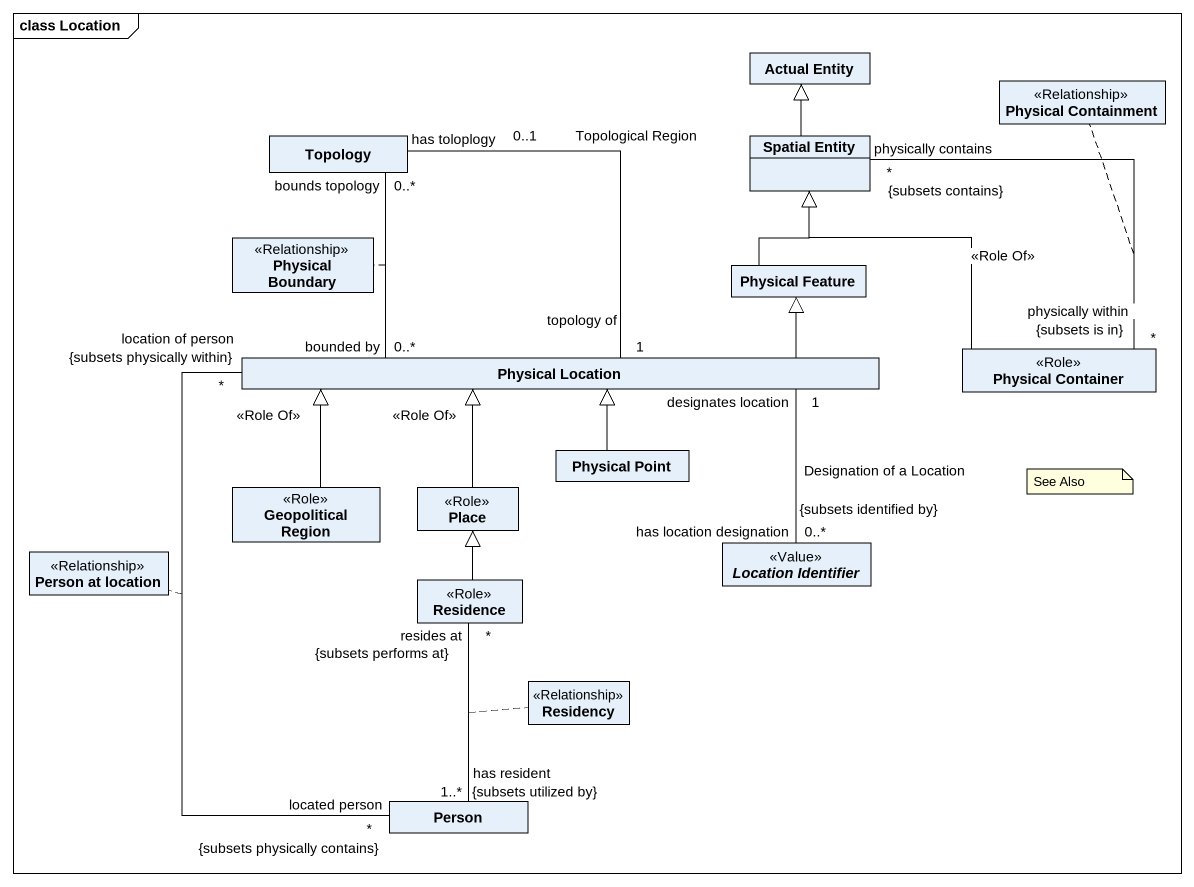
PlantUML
@startuml
mainframe class Location
hide circle
hide empty members
class "Actual Entity" as Actual_Entity
class "Physical Containment" as Physical_Containment <<Relationship>>
class Topology
class "Spatial Entity" as Spatial_Entity
class "Physical Boundary" as Physical_Boundary <<Relationship>>
class "Physical Feature" as Physical_Feature
class "Physical Location" as Physical_Location
class "Physical Container" as Physical_Container <<Role>>
class "Physical Point" as Physical_Point
class "Geopolitical Region" as Geopolitical_Region <<Role>>
class Place <<Role>>
class "Person at location" as Person_at_location <<Relationship>>
abstract class "Location Identifier" as Location_Identifier <<Value>>
class Residence <<Role>>
class Residency <<Relationship>>
class "Person" as Person_
Topology "0..1\nhas toloplogy" -- "1\ntopology of" Physical_Location : Topological Region
Topology "bounds topology\n0..*" -- "bounded by\n0..*" Physical_Location
(Topology, Physical_Location) .. Physical_Boundary
Spatial_Entity -up-|> Actual_Entity
Physical_Feature -up-|> Spatial_Entity
Physical_Location -right-|> Physical_Feature
Physical_Container "physically within\n*\n{subsets is in}" -up- "physically contains\n*\n{subsets contains}" Spatial_Entity
(Physical_Container, Spatial_Entity) .. Physical_Containment
Physical_Container -up-|> Spatial_Entity : <<Role Of>>
Physical_Point -up-|> Physical_Location
Geopolitical_Region -right-|> Physical_Location : <<Role Of>>
Place -up-|> Physical_Location : <<Role Of>>
Location_Identifier "has location designation\n0..*\n{subsets identified by}" -up- "designates location\n1" Physical_Location : Designation of a Location
Residence -up-|> Place
Person_ "located person\n*\n{subsets physically contains}" -up- "location of person\n*\n{subsets physically within}" Physical_Location
(Person_, Physical_Location) .. Person_at_location
Person_ "has resident\n1..*\n{subsets utilized by}" -up- "resides at\n*\n{subsets performs at}" Residence
(Person_, Residence) .. Residency
note as N1
  See Also
end note
@enduml
